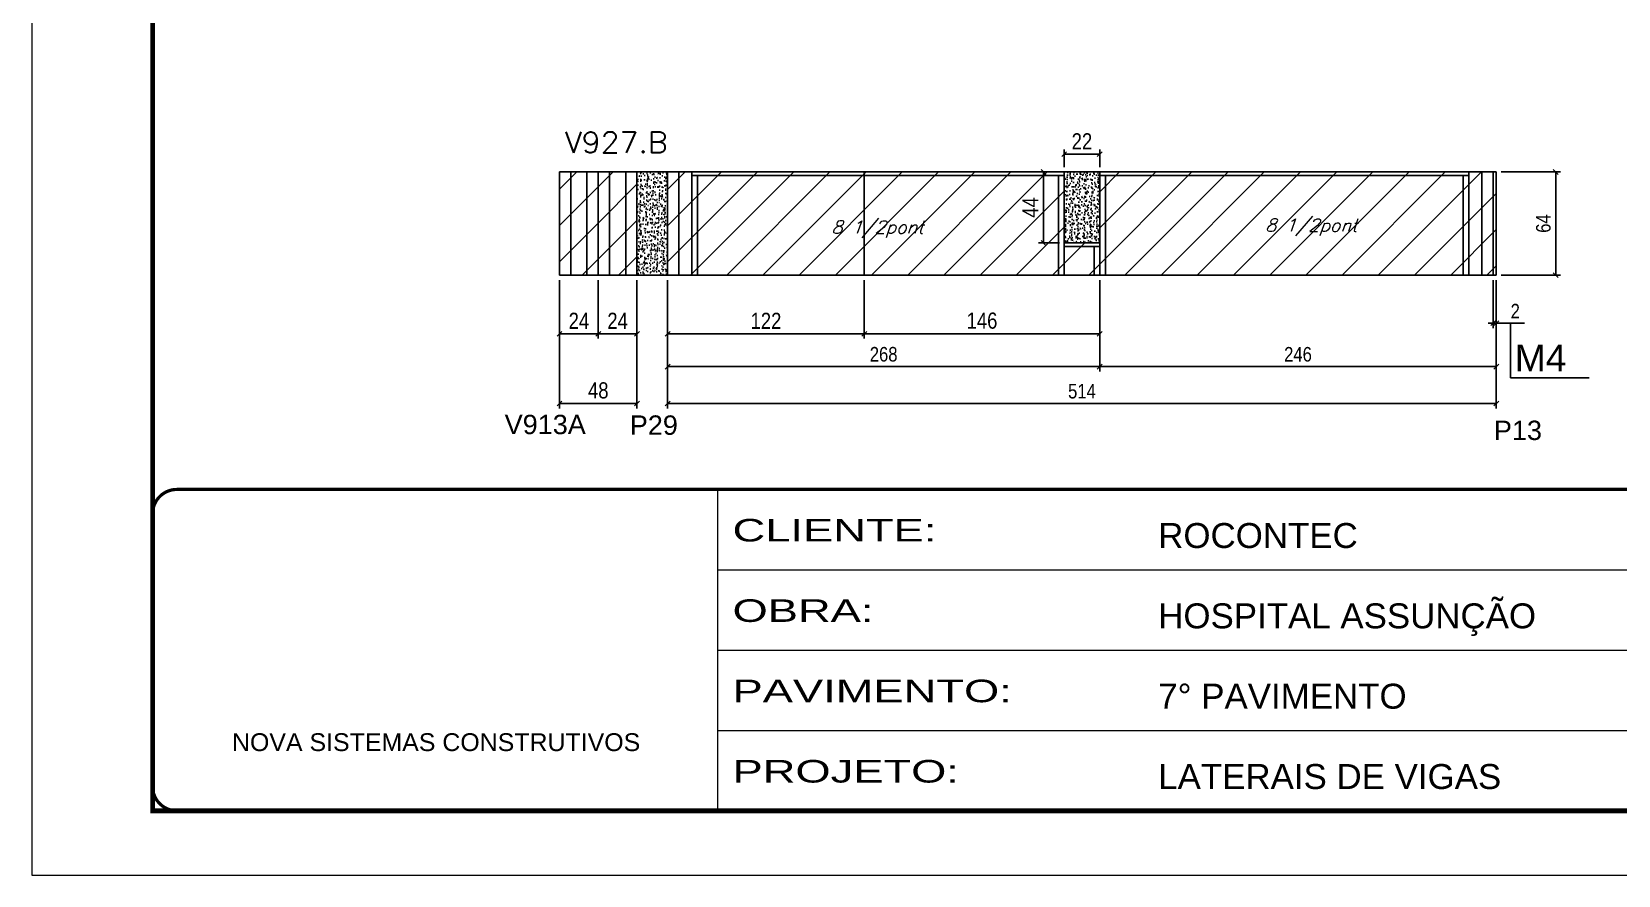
# Model space of a CAD drawing. Extents: x -20960 to -5926, y -2106 to 21915.
# Drawn here: x -9037 to -8053, y 11677 to 12200 of the extents above; entities that cross this region are included whole.
import ezdxf

# ---------------------------------------------------------------- set-up
doc = ezdxf.new("R2010")
doc.units = 0
doc.linetypes.add('CONTINUO', pattern=[0])
doc.linetypes.add('DASHED', pattern=[0.75, 0.5, -0.25])
for name, color, linetype in [('5', 5, 'Continuous'), ('COTA', 241, 'Continuous'), ('NOMENCLATURA', 7, 'Continuous'), ('Painéis', 200, 'Continuous'), ('Reaproveitamento', 251, 'Continuous'), ('SARR_2.2x7', 40, 'Continuous'), ('SARR_3.5x7', 81, 'Continuous'), ('texto', 7, 'Continuous')]:
    doc.layers.add(name, color=color, linetype=linetype)
for name, color, linetype, lineweight in [('Folhas', 255, 'Continuous', 9), ('SARRAFO DE PRESSAO', 251, 'DASHED', 9), ('Texto Seção', 7, 'Continuous', 15)]:
    doc.layers.add(name, color=color, linetype=linetype, lineweight=lineweight)
doc.styles.add('ARIAL', font='arial.ttf')
doc.styles.add('COTA TECNICA', font='techl___.ttf', dxfattribs={"height": 10})
doc.styles.add('COTA TECNICA-50', font='techl___.ttf', dxfattribs={"height": 9})
doc.styles.add('REGUA-120', font='ROMANS.shx', dxfattribs={"height": 15})
doc.styles.add('Romans', font='romans.shx')
doc.styles.get("Standard").update_dxf_attribs({"font": 'arial.ttf'})
doc.styles.add('Tecnologia', font='')
doc.styles.get('Tecnologia').set_extended_font_data('Forgotten Futurist')
doc.dimstyles.new('COTA PAINEL-50', dxfattribs={"dimtxt": 9, "dimasz": 3, "dimexe": 3, "dimexo": 3, "dimgap": 3, "dimtad": 1, "dimdec": 1, "dimzin": 12, "dimdsep": 46, "dimtxsty": 'COTA TECNICA-50', "dimblk1": 'OBLIQUE', "dimblk2": 'OBLIQUE', "dimsah": 1, "dimcen": 0.9, "dimclrd": 4, "dimclre": 4, "dimclrt": 240, "dimadec": 1, "dimazin": 3, "dimtfac": 1, "dimtdec": 1, "dimtmove": 0, "dimatfit": 3, "dimfxl": 1, "dimtolj": 1, "dimtzin": 12, "dimarcsym": 0})
doc.dimstyles.new('PAINEL', dxfattribs={"dimtxt": 10, "dimasz": 3, "dimexe": 3, "dimexo": 3, "dimgap": 3, "dimtad": 1, "dimdec": 1, "dimzin": 12, "dimdsep": 46, "dimtxsty": 'COTA TECNICA', "dimblk1": 'OBLIQUE', "dimblk2": 'OBLIQUE', "dimsah": 1, "dimcen": 0.9, "dimclrd": 4, "dimclre": 4, "dimclrt": 240, "dimadec": 1, "dimazin": 3, "dimtfac": 1, "dimtdec": 1, "dimtmove": 0, "dimatfit": 3, "dimfxl": 1, "dimtolj": 1, "dimtzin": 12, "dimarcsym": 0})
pattern_1 = [(50, (-141925.284, -18738.9173), (5.46554007, -0.47817257), [0.5715, -6.2865]), (355, (-141925.284, -18738.9173), (-1.05730264, 5.73170536), [0.4572, -5.02921753]), (100.4514447, (-141924.8284, -18738.957), (4.40823741, 5.25353256), [0.48570026, -5.34270734]), (46.1842, (-141925.284, -18737.393), (8.13237123, -1.26126984), [0.85725, -9.42975]), (96.6355576, (-141924.606, -18737.4984), (7.122124, 7.42278374), [0.7285507, -8.01406824]), (351.184151, (-141925.284, -18737.393), (7.122124, 7.42278374), [0.685799, -7.54379196]), (21, (-141924.522, -18737.7743), (4.54843174, -3.06795595), [0.5715, -6.2865]), (326, (-141924.522, -18737.7743), (1.85406085, 5.52563898), [0.4572, -5.0292]), (71.451445, (-141924.143, -18738.03), (6.40249258, 2.45768307), [0.48570026, -5.34269813]), (37.5, (-141925.2839, -18738.9173), (0.092658098, 2.536651166), [0, -4.96824, 0, -5.1054, 0, -5.04825]), (7.5, (-141925.284, -18738.9173), (2.004589875, 3.005417245), [0, -2.91084, 0, -4.85394, 0, -1.92405]), (327.5, (-141926.9832, -18738.9173), (4.067717855, -0.17186232), [0, -1.905, 0, -5.9436, 0, -7.8867]), (317.5, (-141927.745, -18738.9173), (4.44387544, 0.76279473), [0, -2.4765, 0, -3.94716, 0, -5.6007])]

# ---------------------------------------------------------------- blocks, each defined once
blk = doc.blocks.new('9999999999')
at = {"color": 30, "linetype": 'CONTINUO'}
for p, q in [((98564.56, 34230.21), (98564.56, 34429.45)), ((98564.56, 34379.64), (99583.98, 34379.64)), ((98564.56, 34329.83), (99487.98, 34329.83)), ((98564.56, 34280.02), (99487.98, 34280.02))]:
    blk.add_line(p, q, dxfattribs=at)
at = {"color": 30, "linetype": 'CONTINUO', "const_width": 2}
blk.add_lwpolyline([(99583.98, 34230.21), (99583.98, 34414.45, 0.414214), (99568.98, 34429.45), (98228.98, 34429.45, 0.414214), (98213.98, 34414.45), (98213.98, 34245.21, 0.414214), (98228.98, 34230.21), (99583.98, 34230.21)], format="xyb", dxfattribs=at)
at = {"layer": 'Folhas'}
blk.add_lwpolyline([(98138.98, 34190.21), (99623.98, 34190.21), (99623.98, 35240.21), (98138.98, 35240.21)], close=True, dxfattribs=at)
at = {"layer": 'Folhas', "color": 30, "const_width": 3}
blk.add_lwpolyline([(98213.98, 34230.21), (99583.98, 34230.21), (99583.98, 35200.21), (98213.98, 35200.21)], close=True, dxfattribs=at)
at = {"color": 7, "linetype": 'Continuous', "ltscale": 5, "style": 'ARIAL'}
for s, height, p in [('ROCONTEC', 15.483, (98837.68, 34393.13)), ('HOSPITAL ASSUNÇÃO', 15.4829, (98837.68, 34343.32)), ('7° PAVIMENTO', 15.4829, (98837.68, 34293.51)), ('NOVA SISTEMAS CONSTRUTIVOS', 11.0592, (98263.19, 34267.21)), ('LATERAIS DE VIGAS', 15.4829, (98837.68, 34243.7))]:
    blk.add_text(s, height=height, dxfattribs=at).set_placement(p)
at = {"layer": 'Folhas', "color": 7, "style": 'Tecnologia', "width": 1.5}
for s, p in [('CLIENTE:', (98573.65, 34397.17)), ('OBRA:', (98573.65, 34347.31)), ('PAVIMENTO:', (98573.65, 34297.5)), ('PROJETO:', (98573.65, 34247.69))]:
    blk.add_text(s, height=14, dxfattribs=at).set_placement(p)
blk = doc.blocks.new('_Oblique')
at = {"color": 0, "linetype": 'ByBlock', "lineweight": -2}
blk.add_line((-0.5, -0.5), (0.5, 0.5), dxfattribs=at)
blk = doc.blocks.new('*D1285')
at = {"layer": 'COTA', "color": 4, "linetype": 'ByBlock', "lineweight": -2, "transparency": 16777216}
for p, q in [((-8709.61, 12045.88), (-8709.61, 11966.29)), ((-8661.61, 12045.88), (-8661.61, 11966.29)), ((-8661.61, 11969.29), (-8709.61, 11969.29))]:
    blk.add_line(p, q, dxfattribs=at)
at = {"layer": 'Defpoints', "color": 0, "linetype": 'ByBlock', "transparency": 16777216}
for p in [(-8709.61, 12048.88), (-8661.61, 12048.88), (-8709.61, 11969.29)]:
    blk.add_point(p, dxfattribs=at)
at = {"layer": 'COTA', "color": 4, "linetype": 'ByBlock', "lineweight": -2, "transparency": 16777216, "xscale": 3, "yscale": 3, "zscale": 3}
for p, rotation in [((-8709.61, 11969.29), 180.0000000002952), ((-8661.61, 11969.29), 2.952837974135036e-10)]:
    blk.add_blockref('_Oblique', p, dxfattribs=dict(at, rotation=rotation))
at = {"layer": 'COTA', "color": 240, "linetype": 'ByBlock', "transparency": 16777216, "insert": (-8685.61, 11977.38), "char_height": 10, "attachment_point": 5, "style": 'COTA TECNICA'}
blk.add_mtext('\\A1;48', dxfattribs=at)
blk = doc.blocks.new('*D1286')
at = {"layer": 'COTA', "color": 4, "linetype": 'ByBlock', "lineweight": -2, "transparency": 16777216}
for p, q in [((-8399.61, 12112.88), (-8412.51, 12112.88)), ((-8409.51, 12112.88), (-8409.51, 12068.88)), ((-8399.61, 12068.88), (-8412.51, 12068.88))]:
    blk.add_line(p, q, dxfattribs=at)
at = {"layer": 'Defpoints', "color": 0, "linetype": 'ByBlock', "transparency": 16777216}
for p in [(-8396.61, 12112.88), (-8409.51, 12068.88), (-8396.61, 12068.88)]:
    blk.add_point(p, dxfattribs=at)
at = {"layer": 'COTA', "color": 4, "linetype": 'ByBlock', "lineweight": -2, "transparency": 16777216, "xscale": 3, "yscale": 3, "zscale": 3}
for p, rotation in [((-8409.51, 12112.88), 90), ((-8409.51, 12068.88), 270)]:
    blk.add_blockref('_Oblique', p, dxfattribs=dict(at, rotation=rotation))
at = {"layer": 'COTA', "color": 240, "linetype": 'ByBlock', "transparency": 16777216, "insert": (-8417.58, 12090.88), "char_height": 10, "attachment_point": 5, "rotation": 90, "style": 'COTA TECNICA'}
blk.add_mtext('\\A1;44', dxfattribs=at)
blk = doc.blocks.new('*D1287')
at = {"layer": 'COTA', "color": 4, "linetype": 'ByBlock', "lineweight": -2, "transparency": 16777216}
for p, q in [((-8396.61, 12115.88), (-8396.61, 12126.89)), ((-8396.61, 12123.89), (-8374.61, 12123.89)), ((-8374.61, 12115.88), (-8374.61, 12126.89))]:
    blk.add_line(p, q, dxfattribs=at)
at = {"layer": 'Defpoints', "color": 0, "linetype": 'ByBlock', "transparency": 16777216}
for p in [(-8374.61, 12123.89), (-8396.61, 12112.88), (-8374.61, 12112.88)]:
    blk.add_point(p, dxfattribs=at)
at = {"layer": 'COTA', "color": 4, "linetype": 'ByBlock', "lineweight": -2, "transparency": 16777216, "xscale": 3, "yscale": 3, "zscale": 3, "rotation": 180}
blk.add_blockref('_Oblique', (-8396.61, 12123.89), dxfattribs=at)
at = {"layer": 'COTA', "color": 4, "linetype": 'ByBlock', "lineweight": -2, "transparency": 16777216, "xscale": 3, "yscale": 3, "zscale": 3}
blk.add_blockref('_Oblique', (-8374.61, 12123.89), dxfattribs=at)
at = {"layer": 'COTA', "color": 240, "linetype": 'ByBlock', "transparency": 16777216, "insert": (-8385.61, 12131.89), "char_height": 10, "attachment_point": 5, "style": 'COTA TECNICA'}
blk.add_mtext('\\A1;22', dxfattribs=at)
blk = doc.blocks.new('*D1288')
at = {"layer": 'COTA', "color": 4, "linetype": 'ByBlock', "lineweight": -2, "transparency": 16777216}
for p, q in [((-8642.61, 12045.88), (-8642.61, 12009.53)), ((-8520.61, 12045.88), (-8520.61, 12009.53)), ((-8642.61, 12012.53), (-8520.61, 12012.53))]:
    blk.add_line(p, q, dxfattribs=at)
at = {"layer": 'Defpoints', "color": 0, "linetype": 'ByBlock', "transparency": 16777216}
for p in [(-8642.61, 12048.88), (-8520.61, 12048.88), (-8520.61, 12012.53)]:
    blk.add_point(p, dxfattribs=at)
at = {"layer": 'COTA', "color": 4, "linetype": 'ByBlock', "lineweight": -2, "transparency": 16777216, "xscale": 3, "yscale": 3, "zscale": 3, "rotation": 180}
blk.add_blockref('_Oblique', (-8642.61, 12012.53), dxfattribs=at)
at = {"layer": 'COTA', "color": 4, "linetype": 'ByBlock', "lineweight": -2, "transparency": 16777216, "xscale": 3, "yscale": 3, "zscale": 3}
blk.add_blockref('_Oblique', (-8520.61, 12012.53), dxfattribs=at)
at = {"layer": 'COTA', "color": 240, "linetype": 'ByBlock', "transparency": 16777216, "insert": (-8581.61, 12020.58), "char_height": 10, "attachment_point": 5, "style": 'COTA TECNICA'}
blk.add_mtext('\\A1;122', dxfattribs=at)
blk = doc.blocks.new('*D1289')
at = {"layer": 'COTA', "color": 4, "linetype": 'ByBlock', "lineweight": -2, "transparency": 16777216}
for p, q in [((-8520.61, 12045.88), (-8520.61, 12009.53)), ((-8374.61, 12045.88), (-8374.61, 12009.53)), ((-8520.61, 12012.53), (-8374.61, 12012.53))]:
    blk.add_line(p, q, dxfattribs=at)
at = {"layer": 'Defpoints', "color": 0, "linetype": 'ByBlock', "transparency": 16777216}
for p in [(-8520.61, 12048.88), (-8374.61, 12048.88), (-8374.61, 12012.53)]:
    blk.add_point(p, dxfattribs=at)
at = {"layer": 'COTA', "color": 4, "linetype": 'ByBlock', "lineweight": -2, "transparency": 16777216, "xscale": 3, "yscale": 3, "zscale": 3, "rotation": 180}
blk.add_blockref('_Oblique', (-8520.61, 12012.53), dxfattribs=at)
at = {"layer": 'COTA', "color": 4, "linetype": 'ByBlock', "lineweight": -2, "transparency": 16777216, "xscale": 3, "yscale": 3, "zscale": 3}
blk.add_blockref('_Oblique', (-8374.61, 12012.53), dxfattribs=at)
at = {"layer": 'COTA', "color": 240, "linetype": 'ByBlock', "transparency": 16777216, "insert": (-8447.61, 12020.63), "char_height": 10, "attachment_point": 5, "style": 'COTA TECNICA'}
blk.add_mtext('\\A1;146', dxfattribs=at)
blk = doc.blocks.new('*D1551')
at = {"layer": 'COTA', "color": 4, "lineweight": -2, "ltscale": 25, "transparency": 16777216}
for p, q in [((-8709.61, 12045.88), (-8709.61, 12009.53)), ((-8685.61, 12045.88), (-8685.61, 12009.53)), ((-8709.61, 12012.53), (-8685.61, 12012.53))]:
    blk.add_line(p, q, dxfattribs=at)
at = {"layer": 'Defpoints', "color": 0, "ltscale": 25, "transparency": 16777216}
for p in [(-8709.61, 12048.88), (-8685.61, 12048.88), (-8685.61, 12012.53)]:
    blk.add_point(p, dxfattribs=at)
at = {"layer": 'COTA', "color": 4, "lineweight": -2, "ltscale": 25, "transparency": 16777216, "xscale": 3, "yscale": 3, "zscale": 3, "rotation": 180}
blk.add_blockref('_Oblique', (-8709.61, 12012.53), dxfattribs=at)
at = {"layer": 'COTA', "color": 4, "lineweight": -2, "ltscale": 25, "transparency": 16777216, "xscale": 3, "yscale": 3, "zscale": 3}
blk.add_blockref('_Oblique', (-8685.61, 12012.53), dxfattribs=at)
at = {"layer": 'COTA', "color": 240, "ltscale": 25, "transparency": 16777216, "insert": (-8697.61, 12020.6), "char_height": 10, "attachment_point": 5, "style": 'COTA TECNICA'}
blk.add_mtext('\\A1;24', dxfattribs=at)
blk = doc.blocks.new('*D1552')
at = {"layer": 'COTA', "color": 4, "lineweight": -2, "ltscale": 25, "transparency": 16777216}
for p, q in [((-8685.61, 12045.88), (-8685.61, 12009.53)), ((-8661.61, 12045.88), (-8661.61, 12009.53)), ((-8685.61, 12012.53), (-8661.61, 12012.53))]:
    blk.add_line(p, q, dxfattribs=at)
at = {"layer": 'Defpoints', "color": 0, "ltscale": 25, "transparency": 16777216}
for p in [(-8685.61, 12048.88), (-8661.61, 12048.88), (-8661.61, 12012.53)]:
    blk.add_point(p, dxfattribs=at)
at = {"layer": 'COTA', "color": 4, "lineweight": -2, "ltscale": 25, "transparency": 16777216, "xscale": 3, "yscale": 3, "zscale": 3, "rotation": 180}
blk.add_blockref('_Oblique', (-8685.61, 12012.53), dxfattribs=at)
at = {"layer": 'COTA', "color": 4, "lineweight": -2, "ltscale": 25, "transparency": 16777216, "xscale": 3, "yscale": 3, "zscale": 3}
blk.add_blockref('_Oblique', (-8661.61, 12012.53), dxfattribs=at)
at = {"layer": 'COTA', "color": 240, "ltscale": 25, "transparency": 16777216, "insert": (-8673.61, 12020.6), "char_height": 10, "attachment_point": 5, "style": 'COTA TECNICA'}
blk.add_mtext('\\A1;24', dxfattribs=at)
blk = doc.blocks.new('*D1556')
at = {"layer": 'COTA', "color": 4, "lineweight": -2, "transparency": 16777216}
for p, q in [((-8374.61, 12045.88), (-8374.61, 11989.18)), ((-8128.61, 12045.88), (-8128.61, 11989.18)), ((-8128.61, 11992.18), (-8374.61, 11992.18))]:
    blk.add_line(p, q, dxfattribs=at)
at = {"layer": 'Defpoints', "color": 0, "transparency": 16777216}
for p in [(-8374.61, 12048.88), (-8128.61, 12048.88), (-8374.61, 11992.18)]:
    blk.add_point(p, dxfattribs=at)
at = {"layer": 'COTA', "color": 4, "lineweight": -2, "transparency": 16777216, "xscale": 3, "yscale": 3, "zscale": 3, "rotation": 180}
blk.add_blockref('_Oblique', (-8374.61, 11992.18), dxfattribs=at)
at = {"layer": 'COTA', "color": 4, "lineweight": -2, "transparency": 16777216, "xscale": 3, "yscale": 3, "zscale": 3}
blk.add_blockref('_Oblique', (-8128.61, 11992.18), dxfattribs=at)
at = {"layer": 'COTA', "color": 240, "transparency": 16777216, "insert": (-8251.61, 11999.77), "char_height": 9, "attachment_point": 5, "style": 'COTA TECNICA-50'}
blk.add_mtext('\\A1;246', dxfattribs=at)
blk = doc.blocks.new('*D1308')
at = {"layer": 'COTA', "color": 4, "lineweight": -2, "transparency": 16777216}
for p, q in [((-8642.61, 12045.88), (-8642.61, 11989.18)), ((-8374.61, 12045.88), (-8374.61, 11989.18)), ((-8642.61, 11992.18), (-8374.61, 11992.18))]:
    blk.add_line(p, q, dxfattribs=at)
at = {"layer": 'Defpoints', "color": 0, "transparency": 16777216}
for p in [(-8642.61, 12048.88), (-8374.61, 12048.88), (-8374.61, 11992.18)]:
    blk.add_point(p, dxfattribs=at)
at = {"layer": 'COTA', "color": 4, "lineweight": -2, "transparency": 16777216, "xscale": 3, "yscale": 3, "zscale": 3, "rotation": 180}
blk.add_blockref('_Oblique', (-8642.61, 11992.18), dxfattribs=at)
at = {"layer": 'COTA', "color": 4, "lineweight": -2, "transparency": 16777216, "xscale": 3, "yscale": 3, "zscale": 3}
blk.add_blockref('_Oblique', (-8374.61, 11992.18), dxfattribs=at)
at = {"layer": 'COTA', "color": 240, "transparency": 16777216, "insert": (-8508.61, 11999.79), "char_height": 9, "attachment_point": 5, "style": 'COTA TECNICA-50'}
blk.add_mtext('\\A1;268', dxfattribs=at)
blk = doc.blocks.new('*D1309')
at = {"layer": 'COTA', "color": 4, "lineweight": -2, "transparency": 16777216}
for p, q in [((-8642.61, 12045.88), (-8642.61, 11966.29)), ((-8128.61, 12045.88), (-8128.61, 11966.29)), ((-8642.61, 11969.29), (-8128.61, 11969.29))]:
    blk.add_line(p, q, dxfattribs=at)
at = {"layer": 'Defpoints', "color": 0, "transparency": 16777216}
for p in [(-8642.61, 12048.88), (-8128.61, 12048.88), (-8128.61, 11969.29)]:
    blk.add_point(p, dxfattribs=at)
at = {"layer": 'COTA', "color": 4, "lineweight": -2, "transparency": 16777216, "xscale": 3, "yscale": 3, "zscale": 3, "rotation": 180}
blk.add_blockref('_Oblique', (-8642.61, 11969.29), dxfattribs=at)
at = {"layer": 'COTA', "color": 4, "lineweight": -2, "transparency": 16777216, "xscale": 3, "yscale": 3, "zscale": 3}
blk.add_blockref('_Oblique', (-8128.61, 11969.29), dxfattribs=at)
at = {"layer": 'COTA', "color": 240, "transparency": 16777216, "insert": (-8385.61, 11976.89), "char_height": 9, "attachment_point": 5, "style": 'COTA TECNICA-50'}
blk.add_mtext('\\A1;514', dxfattribs=at)
blk = doc.blocks.new('*D1557')
at = {"layer": 'COTA', "color": 4, "lineweight": -2, "transparency": 16777216}
for p, q in [((-8130.61, 12045.88), (-8130.61, 12016.09)), ((-8128.61, 12045.88), (-8128.61, 12016.09)), ((-8130.61, 12019.09), (-8133.61, 12019.09)), ((-8130.61, 12019.09), (-8128.61, 12019.09)), ((-8128.61, 12019.09), (-8111.11, 12019.09))]:
    blk.add_line(p, q, dxfattribs=at)
at = {"layer": 'Defpoints', "color": 0, "transparency": 16777216}
for p in [(-8130.61, 12048.88), (-8128.61, 12048.88), (-8128.61, 12019.09)]:
    blk.add_point(p, dxfattribs=at)
at = {"layer": 'COTA', "color": 4, "lineweight": -2, "transparency": 16777216, "xscale": 3, "yscale": 3, "zscale": 3}
blk.add_blockref('_Oblique', (-8130.61, 12019.09), dxfattribs=at)
at = {"layer": 'COTA', "color": 4, "lineweight": -2, "transparency": 16777216, "xscale": 3, "yscale": 3, "zscale": 3, "rotation": 180}
blk.add_blockref('_Oblique', (-8128.61, 12019.09), dxfattribs=at)
at = {"layer": 'COTA', "color": 240, "transparency": 16777216, "insert": (-8116.86, 12026.59), "char_height": 9, "attachment_point": 5, "style": 'COTA TECNICA-50'}
blk.add_mtext('\\A1;2', dxfattribs=at)
blk = doc.blocks.new('*D1558')
at = {"layer": 'COTA', "color": 4, "lineweight": -2, "transparency": 16777216}
for p, q in [((-8125.61, 12112.88), (-8088.79, 12112.88)), ((-8091.79, 12112.88), (-8091.79, 12048.88)), ((-8125.61, 12048.88), (-8088.79, 12048.88))]:
    blk.add_line(p, q, dxfattribs=at)
at = {"layer": 'Defpoints', "color": 0, "transparency": 16777216}
for p in [(-8128.61, 12112.88), (-8128.61, 12048.88), (-8091.79, 12048.88)]:
    blk.add_point(p, dxfattribs=at)
at = {"layer": 'COTA', "color": 4, "lineweight": -2, "transparency": 16777216, "xscale": 3, "yscale": 3, "zscale": 3}
for p, rotation in [((-8091.79, 12112.88), 90), ((-8091.79, 12048.88), 270)]:
    blk.add_blockref('_Oblique', p, dxfattribs=dict(at, rotation=rotation))
at = {"layer": 'COTA', "color": 240, "transparency": 16777216, "insert": (-8099.38, 12080.88), "char_height": 9, "attachment_point": 5, "rotation": 90, "style": 'COTA TECNICA-50'}
blk.add_mtext('\\A1;64', dxfattribs=at)

msp = doc.modelspace()

# ---------------------------------------------------------------- hatches: boundary and pattern name
at = {"layer": 'COTA', "linetype": 'ByBlock'}
h = msp.add_hatch(dxfattribs=at)
h.set_pattern_fill('AR-CONC', color=256, scale=0.03)
h.set_pattern_definition(pattern_1)
h.paths.add_polyline_path([(-8661.61, 12048.88), (-8642.61, 12048.88), (-8642.61, 12112.88), (-8661.61, 12112.88)])
h = msp.add_hatch(dxfattribs=at)
h.set_pattern_fill('AR-CONC', color=256, scale=0.03)
h.set_pattern_definition(pattern_1)
h.paths.add_polyline_path([(-8396.61, 12068.88), (-8374.61, 12068.88), (-8374.61, 12112.88), (-8396.61, 12112.88)])
at = {"layer": 'Reaproveitamento', "ltscale": 25}
h = msp.add_hatch(dxfattribs=at)
h.set_pattern_fill('ANSI31', color=256, scale=5)
h.paths.add_polyline_path([(-8685.61, 12112.88), (-8709.61, 12112.88), (-8709.61, 12048.88), (-8685.61, 12048.88)])
h = msp.add_hatch(dxfattribs=at)
h.set_pattern_fill('ANSI31', color=256, scale=5)
h.paths.add_polyline_path([(-8661.61, 12112.88), (-8685.61, 12112.88), (-8685.61, 12048.88), (-8661.61, 12048.88)])
h = msp.add_hatch(dxfattribs=at)
h.set_pattern_fill('ANSI31', color=256, scale=5)
h.set_pattern_definition([(45, (-148390.516, -10678.077), (-11.2253202, 11.2253202), [])])
h.paths.add_polyline_path([(-8128.61, 12048.88), (-8128.61, 12112.88), (-8374.61, 12112.88), (-8374.61, 12068.88), (-8396.61, 12068.88), (-8396.61, 12112.88), (-8642.61, 12112.88), (-8642.61, 12048.88)])

# ---------------------------------------------------------------- linework, layer by layer
at = {"layer": 'COTA', "linetype": 'ByBlock'}
for p, q in [((-8661.61, 12112.88), (-8642.61, 12112.88)), ((-8396.61, 12112.88), (-8374.61, 12112.88)), ((-8661.61, 12048.88), (-8642.61, 12048.88))]:
    msp.add_line(p, q, dxfattribs=at)
at = {"layer": 'NOMENCLATURA', "linetype": 'Continuous'}
for q in [(-8119.86, 12019.09), (-8071.05, 11985.13)]:
    msp.add_line((-8119.86, 11985.13), q, dxfattribs=at)
at = {"layer": 'Painéis', "linetype": 'ByBlock'}
for p, q in [((-8709.61, 12112.88), (-8709.61, 12048.88)), ((-8661.61, 12112.88), (-8709.61, 12112.88)), ((-8685.61, 12112.88), (-8685.61, 12048.88)), ((-8661.61, 12048.88), (-8661.61, 12112.88)), ((-8642.61, 12112.88), (-8642.61, 12048.88)), ((-8396.61, 12112.88), (-8642.61, 12112.88)), ((-8396.61, 12068.88), (-8396.61, 12112.88)), ((-8374.61, 12112.88), (-8374.61, 12048.88)), ((-8128.61, 12112.88), (-8374.61, 12112.88)), ((-8130.61, 12048.88), (-8130.61, 12112.88)), ((-8128.61, 12048.88), (-8128.61, 12112.88)), ((-8396.61, 12068.88), (-8374.61, 12068.88)), ((-8709.61, 12048.88), (-8661.61, 12048.88)), ((-8642.61, 12048.88), (-8128.61, 12048.88))]:
    msp.add_line(p, q, dxfattribs=at)
at = {"layer": 'Painéis'}
msp.add_line((-8520.61, 12048.88), (-8520.61, 12112.88), dxfattribs=at)
at = {"layer": 'SARR_2.2x7', "linetype": 'Continuous'}
for p, q in [((-8702.61, 12112.88), (-8702.61, 12048.88)), ((-8692.61, 12112.88), (-8692.61, 12048.88)), ((-8678.61, 12112.88), (-8678.61, 12048.88)), ((-8668.61, 12112.88), (-8668.61, 12048.88)), ((-8635.61, 12112.88), (-8635.61, 12048.88)), ((-8627.61, 12110.68), (-8520.61, 12110.68)), ((-8520.61, 12110.68), (-8396.61, 12110.68)), ((-8374.61, 12110.68), (-8145.61, 12110.68)), ((-8137.61, 12112.88), (-8137.61, 12048.88)), ((-8374.61, 12066.68), (-8396.61, 12066.68))]:
    msp.add_line(p, q, dxfattribs=at)
at = {"layer": 'SARR_3.5x7'}
for p, q in [((-8627.61, 12112.88), (-8627.61, 12048.88)), ((-8624.11, 12110.68), (-8624.11, 12048.88)), ((-8400.11, 12110.68), (-8400.11, 12048.88)), ((-8371.11, 12110.68), (-8371.11, 12048.88)), ((-8149.11, 12110.68), (-8149.11, 12048.88)), ((-8145.61, 12112.88), (-8145.61, 12048.88)), ((-8396.61, 12068.88), (-8396.61, 12048.88)), ((-8378.11, 12066.68), (-8378.11, 12048.88))]:
    msp.add_line(p, q, dxfattribs=at)

# ---------------------------------------------------------------- block references
at = {"layer": 'SARRAFO DE PRESSAO', "color": 6, "linetype": 'ByBlock'}
msp.add_blockref('9999999999', (-107175.98, -22513.42), dxfattribs=at)

# ---------------------------------------------------------------- texts
at = {"layer": '5', "linetype": 'Continuous'}
for s, p in [('V913A', (-8743.66, 11950.31)), ('P29', (-8666.06, 11949.92)), ('P13', (-8130.11, 11946.67))]:
    msp.add_text(s, height=12, rotation=359.99996, dxfattribs=at).set_placement(p)
at = {"layer": 'NOMENCLATURA', "linetype": 'Continuous'}
msp.add_text('M4', height=16.5, dxfattribs=at).set_placement((-8117.17, 11989.33))
at = {"layer": 'texto', "color": 2, "char_height": 8, "attachment_point": 5, "style": 'Romans'}
for insert in [(-8512.47, 12077.34), (-8243.42, 12078.54)]:
    msp.add_mtext('{\\Q19;\\C256;8 1/2pont}', dxfattribs=dict(at, insert=insert))
at = {"layer": 'Texto Seção', "style": 'REGUA-120', "width": 1.05}
msp.add_text('V927.B', height=13, dxfattribs=at).set_placement((-8706.34, 12124.77))

# ---------------------------------------------------------------- dimensions: what is measured, and where the dimension line sits
at = {"layer": 'COTA', "linetype": 'ByBlock'}
for base, p1, p2, picture, middle in [((-8374.61, 12123.89), (-8396.61, 12112.88), (-8374.61, 12112.88), '*D1287', (-8385.61, 12131.89)), ((-8520.61, 12012.53), (-8642.61, 12048.88), (-8520.61, 12048.88), '*D1288', (-8581.61, 12020.58)), ((-8374.61, 12012.53), (-8520.61, 12048.88), (-8374.61, 12048.88), '*D1289', (-8447.61, 12020.63))]:
    dim = msp.add_linear_dim(base=base, p1=p1, p2=p2, dimstyle='PAINEL', dxfattribs=at)
    dim.commit()
    dim.dimension.update_dxf_attribs({"geometry": picture, "text_midpoint": middle})
dim = msp.add_linear_dim(base=(-8409.51, 12068.88), p1=(-8396.61, 12112.88), p2=(-8396.61, 12068.88), angle=90, dimstyle='PAINEL', dxfattribs=at)
dim.commit()
dim.dimension.update_dxf_attribs({"geometry": '*D1286', "text_midpoint": (-8417.58, 12090.88)})
at = {"layer": 'COTA'}
dim = msp.add_linear_dim(base=(-8091.79, 12048.88), p1=(-8128.61, 12112.88), p2=(-8128.61, 12048.88), angle=90, dimstyle='COTA PAINEL-50', dxfattribs=at)
dim.commit()
dim.dimension.update_dxf_attribs({"geometry": '*D1558', "text_midpoint": (-8099.38, 12080.88)})
at = {"layer": 'COTA', "linetype": 'ByBlock'}
dim = msp.add_aligned_dim(p1=(-8661.61, 12048.88), p2=(-8709.61, 12048.88), distance=79.59, dimstyle='PAINEL', dxfattribs=at)
dim.commit()
dim.dimension.update_dxf_attribs({"geometry": '*D1285', "text_midpoint": (-8685.61, 11977.38)})
at = {"layer": 'COTA', "ltscale": 25}
dim = msp.add_linear_dim(base=(-8685.61, 12012.53), p1=(-8709.61, 12048.88), p2=(-8685.61, 12048.88), dimstyle='PAINEL', dxfattribs=at)
dim.commit()
dim.dimension.update_dxf_attribs({"geometry": '*D1551', "text_midpoint": (-8697.61, 12020.6)})
dim = msp.add_linear_dim(base=(-8661.61, 12012.53), p1=(-8685.61, 12048.88), p2=(-8661.61, 12048.88), dimstyle='PAINEL', override={"dimtmove": 1}, dxfattribs=at)
dim.commit()
dim.dimension.update_dxf_attribs({"geometry": '*D1552', "text_midpoint": (-8673.61, 12020.6)})
at = {"layer": 'COTA'}
for base, p1, p2, picture, middle in [((-8374.61, 11992.18), (-8642.61, 12048.88), (-8374.61, 12048.88), '*D1308', (-8508.61, 11999.79)), ((-8128.61, 11969.29), (-8642.61, 12048.88), (-8128.61, 12048.88), '*D1309', (-8385.61, 11976.89)), ((-8374.61, 11992.18), (-8128.61, 12048.88), (-8374.61, 12048.88), '*D1556', (-8251.61, 11999.77)), ((-8128.61, 12019.09), (-8130.61, 12048.88), (-8128.61, 12048.88), '*D1557', (-8116.86, 12026.59))]:
    dim = msp.add_linear_dim(base=base, p1=p1, p2=p2, dimstyle='COTA PAINEL-50', dxfattribs=at)
    dim.commit()
    dim.dimension.update_dxf_attribs({"geometry": picture, "text_midpoint": middle})

doc.saveas('drawing.dxf')
